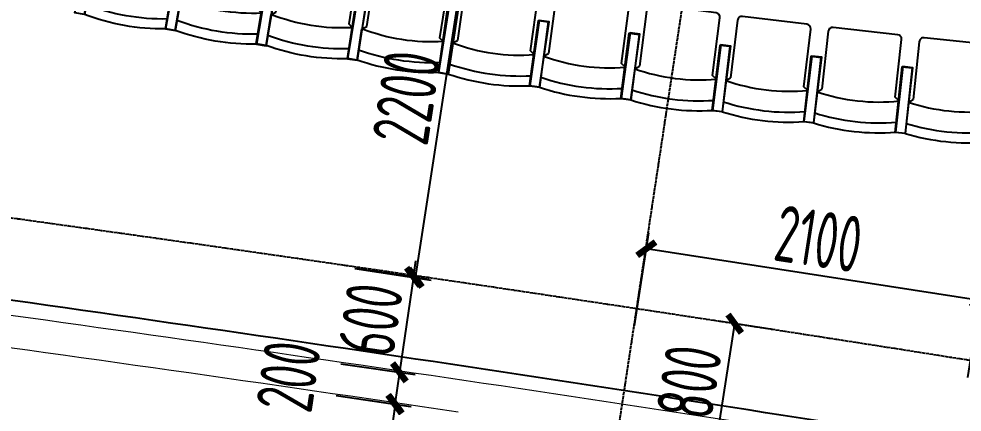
# Model space of a CAD drawing. Header units: millimetres. Extents: x 11515858 to 24947533, y -12784974 to -6116114.
# Drawn here: x 11820442 to 11826310, y -6394153 to -6391707 of the extents above; entities that cross this region are included whole.
import ezdxf

# ---------------------------------------------------------------- set-up
doc = ezdxf.new("R2010")
doc.units = ezdxf.units.MM
doc.header["$LTSCALE"] = 10
doc.linetypes.add('A2-RG-AXIS$0$CENTER', pattern=[2, 1.25, -0.25, 0.25, -0.25])
doc.linetypes.add('A2-RG-AXIS$0$DOTE', pattern=[2.4200000000000004, 2, -0.2, 0.02, -0.2])
for name, color, linetype in [('A2-RB-F2$0$$34$A-DIMS-100', 1, 'Continuous'), ('A2-RD-F2$0$A-FURN-FIXT', 9, 'Continuous'), ('A2-RD-F2$0$A-STRS', 50, 'Continuous'), ('A2-RG-AXIS$0$A-GRID', 1, 'A2-RG-AXIS$0$CENTER'), ('A2-RI-F2$0$A-STRS', 50, 'Continuous'), ('A2-RI-F2$0$an-door', 2, 'Continuous')]:
    doc.layers.add(name, color=color, linetype=linetype)
doc.layers.add('A2-RI-F2$0$A-FLOR-STRS', color=2, linetype='Continuous', lineweight=5)
doc.layers.add('A2-RI-F2$0$A-WALL', color=7, linetype='Continuous', lineweight=5)
doc.styles.add('A2-RB-F2$0$$0$XD2008', font='hzs.shx', dxfattribs={"width": 0.7, "bigfont": 'hztxt.shx'})
doc.dimstyles.new('A2-RB-F2$0$$0$XD100$0', dxfattribs={"dimscale": 100, "dimtxt": 3.5, "dimasz": 1, "dimexe": 1, "dimexo": 2, "dimgap": 0.5, "dimtad": 1, "dimdec": 0, "dimdsep": 46, "dimtxsty": 'A2-RB-F2$0$$0$XD2008', "dimblk1": 'A2-RB-F2$0$$20$_ArchTick', "dimblk2": 'A2-RB-F2$0$$20$_ArchTick', "dimsah": 1, "dimcen": 2.5, "dimclrt": 4, "dimaunit": 1, "dimadec": 0, "dimazin": 0, "dimtfac": 1, "dimtdec": 0, "dimtix": 1, "dimtmove": 2, "dimatfit": 3, "dimfxl": 0, "dimtolj": 1, "dimtzin": 0, "dimarcsym": 0})

# ---------------------------------------------------------------- blocks, each defined once
blk = doc.blocks.new('A2-RG-AXIS')
at = {"layer": 'A2-RG-AXIS$0$A-GRID', "linetype": 'A2-RG-AXIS$0$DOTE'}
blk.add_line((11827609.0146798, -6371560.369619829), (11821587.23330695, -6411306.779976853), dxfattribs=at)
for radius, end in [(308699.9999999902, 95.4076440106419), (304099.9999999902, 95.40764399720393), (300799.9999999902, 95.40764398384447)]:
    blk.add_arc((11778730.70926435, -6694178.721949182), radius, 75.58928463849298, end, dxfattribs=at)
blk = doc.blocks.new('A2-RB-F2$0$$20$_ArchTick')
at = {"color": 0, "linetype": 'ByBlock', "const_width": 0.4}
blk.add_lwpolyline([(-0.5, -0.5), (0.5, 0.5)], dxfattribs=at)
blk = doc.blocks.new('*D1622')
at = {"layer": 'A2-RB-F2$0$$34$A-DIMS-100', "color": 0, "lineweight": -2, "transparency": 16777216}
for p, q in [((11822867.86023889, -6391085.460413046), (11823342.82525163, -6391158.773953743)), ((11822908.39661888, -6393317.712275101), (11823243.99566189, -6391143.519046634)), ((11822532.26119588, -6393259.653641513), (11823007.22620863, -6393332.96718221))]:
    blk.add_line(p, q, dxfattribs=at)
at = {"layer": 'Defpoints', "color": 0, "transparency": 16777216}
for p in [(11822670.2010594, -6391054.950598827), (11823243.99566189, -6391143.519046634), (11822334.60201639, -6393229.143827292)]:
    blk.add_point(p, dxfattribs=at)
at = {"layer": 'A2-RB-F2$0$$34$A-DIMS-100', "color": 0, "lineweight": -2, "transparency": 16777216, "xscale": 100, "yscale": 100, "zscale": 100}
for p, rotation in [((11823243.99566189, -6391143.519046634), 81.22532202779152), ((11822908.39661888, -6393317.712275101), 261.2253220277915)]:
    blk.add_blockref('A2-RB-F2$0$$20$_ArchTick', p, dxfattribs=dict(at, rotation=rotation))
at = {"layer": 'A2-RB-F2$0$$34$A-DIMS-100', "color": 4, "transparency": 16777216, "insert": (11822853.82956346, -6392196.29211987), "char_height": 350, "attachment_point": 5, "rotation": 81.22532202779152, "style": 'A2-RB-F2$0$$0$XD2008'}
blk.add_mtext('\\A1;2200', dxfattribs=at)
blk = doc.blocks.new('*D1623')
at = {"layer": 'A2-RB-F2$0$$34$A-DIMS-100', "color": 0, "lineweight": -2, "transparency": 16777216}
for p, q in [((11822896.1618068, -6393311.517202786), (11822910.67516989, -6393212.575996548)), ((11822532.48442887, -6393258.170553466), (11822995.10301304, -6393326.030565873)), ((11822896.1618068, -6393311.517202786), (11822809.13816156, -6393904.779038825)), ((11822445.46078362, -6393851.432389506), (11822908.0793678, -6393919.292401912)), ((11822809.13816156, -6393904.779038825), (11822794.62479847, -6394003.720245063))]:
    blk.add_line(p, q, dxfattribs=at)
at = {"layer": 'Defpoints', "color": 0, "transparency": 16777216}
for p in [(11822334.60201639, -6393229.143827293), (11822247.57837115, -6393822.405663333), (11822809.13816156, -6393904.779038825)]:
    blk.add_point(p, dxfattribs=at)
at = {"layer": 'A2-RB-F2$0$$34$A-DIMS-100', "color": 0, "lineweight": -2, "transparency": 16777216, "xscale": 100, "yscale": 100, "zscale": 100}
for p, rotation in [((11822896.1618068, -6393311.517202786), 261.6549824691124), ((11822809.13816156, -6393904.779038825), 81.65498246911244)]:
    blk.add_blockref('A2-RB-F2$0$$20$_ArchTick', p, dxfattribs=dict(at, rotation=rotation))
at = {"layer": 'A2-RB-F2$0$$34$A-DIMS-100', "color": 4, "transparency": 16777216, "insert": (11822630.03227014, -6393575.49305386), "char_height": 350, "attachment_point": 5, "rotation": 81.65498246911244, "style": 'A2-RB-F2$0$$0$XD2008'}
blk.add_mtext('\\A1;600', dxfattribs=at)
blk = doc.blocks.new('*D1624')
at = {"layer": 'A2-RB-F2$0$$34$A-DIMS-100', "color": 0, "lineweight": -2, "transparency": 16777216}
for p, q in [((11822445.44280474, -6393851.554692812), (11822908.04982424, -6393919.705119874)), ((11822809.11760745, -6393905.130605133), (11822779.97191393, -6394102.972394131)), ((11822416.29711122, -6394049.39648181), (11822878.90413072, -6394117.546908872))]:
    blk.add_line(p, q, dxfattribs=at)
at = {"layer": 'Defpoints', "color": 0, "transparency": 16777216}
for p in [(11822247.57837114, -6393822.405663332), (11822218.43267762, -6394020.24745233), (11822779.97191393, -6394102.972394131)]:
    blk.add_point(p, dxfattribs=at)
at = {"layer": 'A2-RB-F2$0$$34$A-DIMS-100', "color": 0, "lineweight": -2, "transparency": 16777216, "xscale": 100, "yscale": 100, "zscale": 100}
for p, rotation in [((11822809.11760745, -6393905.130605133), 81.61956860206185), ((11822779.97191393, -6394102.972394131), 261.6195686020619)]:
    blk.add_blockref('A2-RB-F2$0$$20$_ArchTick', p, dxfattribs=dict(at, rotation=rotation))
at = {"layer": 'A2-RB-F2$0$$34$A-DIMS-100', "color": 4, "transparency": 16777216, "insert": (11822118.96167808, -6393930.119989052), "char_height": 350, "attachment_point": 5, "rotation": 81.61956860206183, "style": 'A2-RB-F2$0$$0$XD2008'}
blk.add_mtext('\\A1;200', dxfattribs=at)
blk = doc.blocks.new('*D1625')
at = {"layer": 'A2-RB-F2$0$$34$A-DIMS-100', "color": 0, "lineweight": -2, "transparency": 16777216}
for p, q in [((11822783.72127473, -6394102.902460015), (11822423.45879386, -6396576.815564901)), ((11822614.20960378, -6394078.217399335), (11822882.67752101, -6394117.312918779)), ((11822253.94712291, -6396552.130504221), (11822522.41504014, -6396591.226023665))]:
    blk.add_line(p, q, dxfattribs=at)
at = {"layer": 'Defpoints', "color": 0, "transparency": 16777216}
for p in [(11822416.29711122, -6394049.396481808), (11822056.03463035, -6396523.309586694), (11822423.45879386, -6396576.815564901)]:
    blk.add_point(p, dxfattribs=at)
at = {"layer": 'A2-RB-F2$0$$34$A-DIMS-100', "color": 0, "lineweight": -2, "transparency": 16777216, "xscale": 100, "yscale": 100, "zscale": 100}
for p, rotation in [((11822783.72127473, -6394102.902460015), 81.71456871249389), ((11822423.45879386, -6396576.815564901), 261.7145687124939)]:
    blk.add_blockref('A2-RB-F2$0$$20$_ArchTick', p, dxfattribs=dict(at, rotation=rotation))
at = {"layer": 'A2-RB-F2$0$$34$A-DIMS-100', "color": 4, "transparency": 16777216, "insert": (11822380.93848016, -6395307.435480239), "char_height": 350, "attachment_point": 5, "rotation": 81.71456871249387, "style": 'A2-RB-F2$0$$0$XD2008'}
blk.add_mtext('\\A1;2500', dxfattribs=at)
blk = doc.blocks.new('*D1980')
at = {"layer": 'A2-RB-F2$0$$34$A-DIMS-100', "color": 0, "lineweight": -2, "transparency": 16777216}
for p, q in [((11825129.52385216, -6393639.20570866), (11824796.66796702, -6393587.591286475)), ((11824772.90111198, -6394393.457703066), (11824895.48695957, -6393602.914690474)), ((11825006.93800457, -6394429.748721252), (11824674.08211942, -6394378.134299066))]:
    blk.add_line(p, q, dxfattribs=at)
at = {"layer": 'Defpoints', "color": 0, "transparency": 16777216}
for p in [(11824895.48695957, -6393602.914690474), (11825327.16183728, -6393669.85251666), (11825204.57598968, -6394460.395529252)]:
    blk.add_point(p, dxfattribs=at)
at = {"layer": 'A2-RB-F2$0$$34$A-DIMS-100', "color": 0, "lineweight": -2, "transparency": 16777216, "xscale": 100, "yscale": 100, "zscale": 100}
for p, rotation in [((11824895.48695957, -6393602.914690474), 81.18560929628919), ((11824772.90111198, -6394393.457703066), 261.1856092962892)]:
    blk.add_blockref('A2-RB-F2$0$$20$_ArchTick', p, dxfattribs=dict(at, rotation=rotation))
at = {"layer": 'A2-RB-F2$0$$34$A-DIMS-100', "color": 4, "transparency": 16777216, "insert": (11824611.85130253, -6393963.70853777), "char_height": 350, "attachment_point": 5, "rotation": 81.18560929628919, "style": 'A2-RB-F2$0$$0$XD2008'}
blk.add_mtext('\\A1;800', dxfattribs=at)
blk = doc.blocks.new('*D1411')
at = {"layer": 'A2-RB-F2$0$$34$A-DIMS-100', "color": 0, "lineweight": -2, "ltscale": 3, "transparency": 16777216}
for p, q in [((11824271.17452929, -6393616.464685788), (11824360.9151514, -6393037.835202043)), ((11826420.50433043, -6393458.45588511), (11824345.58920832, -6393136.653800842)), ((11826346.0896514, -6393938.266770056), (11826435.83027351, -6393359.637286311))]:
    blk.add_line(p, q, dxfattribs=at)
at = {"layer": 'Defpoints', "color": 0, "ltscale": 3, "transparency": 16777216}
for p in [(11824345.58920832, -6393136.653800842), (11824240.52264313, -6393814.101883387), (11826315.43776524, -6394135.903967655)]:
    blk.add_point(p, dxfattribs=at)
at = {"layer": 'A2-RB-F2$0$$34$A-DIMS-100', "color": 0, "lineweight": -2, "ltscale": 3, "transparency": 16777216, "xscale": 100, "yscale": 100, "zscale": 100}
for p, rotation in [((11824345.58920832, -6393136.653800842), 171.1841371207954), ((11826420.50433043, -6393458.45588511), 351.1841371207954)]:
    blk.add_blockref('A2-RB-F2$0$$20$_ArchTick', p, dxfattribs=dict(at, rotation=rotation))
at = {"layer": 'A2-RB-F2$0$$34$A-DIMS-100', "color": 4, "ltscale": 3, "transparency": 16777216, "insert": (11825417.53014131, -6393075.212995678), "char_height": 350, "attachment_point": 5, "rotation": 351.1841371207954, "style": 'A2-RB-F2$0$$0$XD2008'}
blk.add_mtext('\\A1;2100', dxfattribs=at)
blk = doc.blocks.new('A2-RD-F2$0$LEC-SEAT')
for p, q in [((-21, -0.8761491314508021), (-21, -8.01554912024585)), ((-21.00000000001455, -8.01554912024585), (-20, -8.744507682713447)), ((-2.25, -8.01554912024585), (-3.25, -8.744507682698895)), ((-20, -8.744507682713447), (-20, -21.93965517242032)), ((-3.25, -21.93965517242032), (-3.25, -8.744507682698895)), ((-19, -22.93965517242032), (-4.25, -22.93965517242032))]:
    blk.add_line(p, q)
for points in [[(-21, -0.8761491314508021), (-23.25, -0.8761491314508021), (-23.25, -15.8761491314508), (-21, -15.8761491314508)], [(-2.25, -0.8761491314508021), (0, -0.8761491314508021), (0, -15.8761491314508), (-2.25, -15.8761491314508)]]:
    blk.add_lwpolyline(points, close=True)
for centre, radius, start, end in [((-11.625, -50.59541755951068), 50.5954175595173, 79.32175774559357, 100.678242254391), ((-11.625, -50.64130033686524), 48.39130033686291, 78.82927160819938, 101.1707283917877), ((-11.625, -50.78023831768951), 43.78023831768208, 77.63505639583515, 102.3649436041496), ((-19, -21.93965517242032), 1, 180, 270), ((-4.25, -21.93965517242032), 1, 269.999999999999, 359.9999999999994)]:
    blk.add_arc(centre, radius, start, end)
blk = doc.blocks.new('A2-RD-F2')
at = {"layer": 'A2-RD-F2$0$A-STRS', "linetype": 'Continuous'}
blk.add_arc((11835498.96545657, -6308981.510861381), 83069.99999999999, 256.1159264449316, 266.2701480408895, dxfattribs=at)
at = {"layer": 'A2-RD-F2$0$A-FURN-FIXT', "linetype": 'Continuous'}
for p, xscale, yscale, zscale, rotation in [((11821411.36088237, -6391804.16807866), -27.37254901960838, 27.37254901960838, 27.37254901960838, 169.9441263773487), ((11821977.07967101, -6391898.531362309), -27.3725490196083, 27.3725490196083, 27.37254901960838, 170.3741263773487), ((11822543.49070987, -6391988.646356514), -27.37254901960842, 27.37254901960842, 27.37254901960838, 170.8041263773486), ((11823110.5620967, -6392074.507985682), -27.37254901960825, 27.37254901960825, 27.37254901960838, 171.2341263773486), ((11823048.36892675, -6392065.253713928), 27.37254901960805, 27.37254901960805, 27.37254901960805, 171.8389796725835), ((11823615.87181803, -6392148.215425033), 27.37254901960839, 27.37254901960839, 27.37254901960839, 172.2689796725834), ((11824183.98134225, -6392226.915778364), 27.37254901960835, 27.37254901960835, 27.37254901960835, 172.6989796725835), ((11824752.66550148, -6392301.350341245), 27.3725490196079, 27.3725490196079, 27.3725490196079, 173.1289796725836), ((11825321.89226547, -6392371.514921261), 27.37254901960839, 27.37254901960839, 27.37254901960839, 173.5589796725835), ((11825891.62957335, -6392437.405566498), 27.37254901960829, 27.37254901960829, 27.37254901960829, 173.9889796725834)]:
    blk.add_blockref('A2-RD-F2$0$LEC-SEAT', p, dxfattribs=dict(at, xscale=xscale, yscale=yscale, zscale=zscale, rotation=rotation))
blk = doc.blocks.new('A2-RB-F2')
at = {"layer": 'A2-RB-F2$0$$34$A-DIMS-100'}
for p1, p2, distance, picture, middle in [((11822334.60201639, -6393229.143827293), (11822670.2010594, -6391054.950598827), -580.5898860597247, '*D1622', (11822853.82956346, -6392196.29211987)), ((11822334.60201639, -6393229.143827293), (11822247.57837114, -6393822.405663332), 567.5691774648412, '*D1623', (11822630.03227014, -6393575.49305386)), ((11825204.57598968, -6394460.395529252), (11825327.16183728, -6393669.85251666), 436.8339188077487, '*D1980', (11824611.85130253, -6393963.70853777)), ((11822416.29711122, -6394049.39648181), (11822056.03463035, -6396523.309586695), 371.2996170670068, '*D1625', (11822380.93848016, -6395307.435480239))]:
    dim = blk.add_aligned_dim(p1=p1, p2=p2, distance=distance, dimstyle='A2-RB-F2$0$$0$XD100$0', dxfattribs=at)
    dim.commit()
    dim.dimension.update_dxf_attribs({"geometry": picture, "text_midpoint": middle})
at = {"layer": 'A2-RB-F2$0$$34$A-DIMS-100', "ltscale": 3}
dim = blk.add_aligned_dim(p1=(11826315.43776524, -6394135.903967655), p2=(11824240.52264313, -6393814.101883387), distance=-685.5471447423607, dimstyle='A2-RB-F2$0$$0$XD100$0', dxfattribs=at)
dim.commit()
dim.dimension.update_dxf_attribs({"geometry": '*D1411', "text_midpoint": (11825417.53014131, -6393075.212995678)})
at = {"layer": 'A2-RB-F2$0$$34$A-DIMS-100'}
dim = blk.add_linear_dim(base=(11822779.97191393, -6394102.972394131), p1=(11822247.57837114, -6393822.405663332), p2=(11822218.43267762, -6394020.247452329), angle=261.61956860206186, dimstyle='A2-RB-F2$0$$0$XD100$0', dxfattribs=at)
dim.commit()
dim.dimension.update_dxf_attribs({"geometry": '*D1624', "text_midpoint": (11822118.96167808, -6393930.119989052), "dimtype": 129})
blk = doc.blocks.new('A2-RI-F2')
at = {"layer": 'A2-RI-F2$0$A-WALL'}
for radius, start, end in [(303500.0000004882, 80.98814728935533, 82.31827843749426), (303300.0000004882, 81.57382552105933, 82.25579057807076)]:
    blk.add_arc((11778730.70926424, -6694178.72194967), radius, start, end, dxfattribs=at)
at = {"layer": 'A2-RI-F2$0$an-door'}
blk.add_arc((11778093.65206357, -6693540.50176703), 303049.9999999702, 80.85025188868603, 82.18274242861165, dxfattribs=at)
at = {"layer": 'A2-RI-F2$0$A-FLOR-STRS'}
blk.add_blockref('A2-RG-AXIS', (0, 0), dxfattribs=at)
at = {"layer": 'A2-RI-F2$0$A-STRS', "linetype": 'Continuous'}
blk.add_blockref('A2-RB-F2', (0, 0), dxfattribs=at)

msp = doc.modelspace()

# ---------------------------------------------------------------- block references
for name in ['A2-RI-F2', 'A2-RB-F2', 'A2-RG-AXIS', 'A2-RD-F2']:
    msp.add_blockref(name, (0, 0))

doc.saveas('drawing.dxf')
